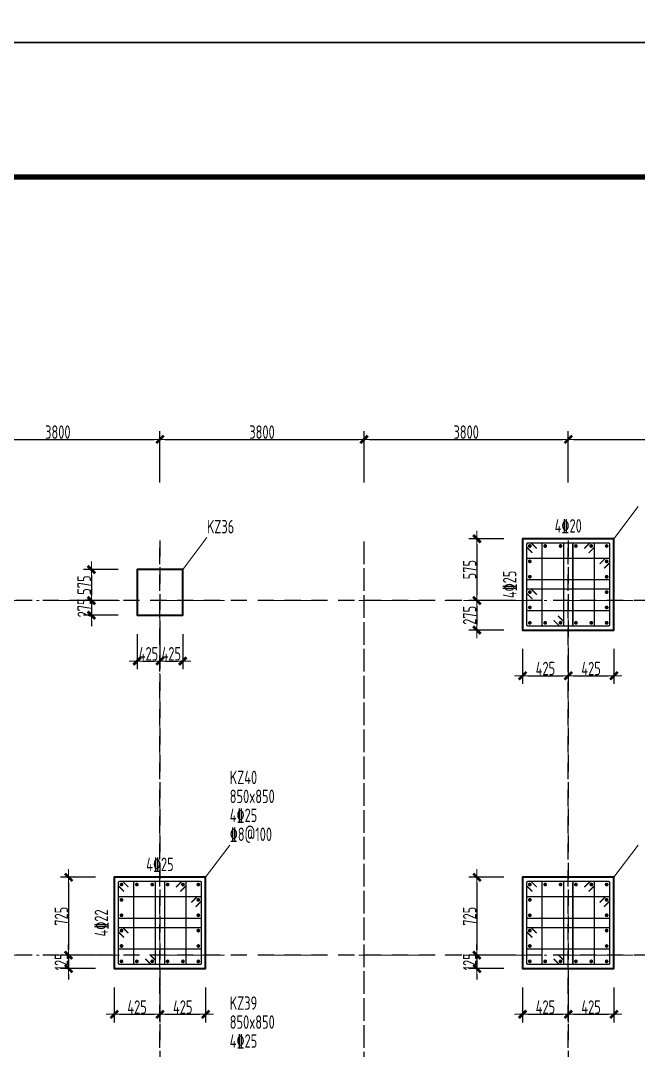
# Model space of a CAD drawing. Header units: millimetres. Extents: x 539196 to 807275, y 431843 to 1156631.
# Drawn here: x 632275 to 643774, y 749487 to 768652 of the extents above; entities that cross this region are included whole.
import ezdxf
from ezdxf.enums import TextEntityAlignment as Align

# ---------------------------------------------------------------- set-up
doc = ezdxf.new("R2010")
doc.units = ezdxf.units.MM
doc.header["$MEASUREMENT"] = 0
for name, pattern in [('DOTE', [2.42, 2, -0.2, 0.02, -0.2]), ('点划线', [1850, 1200, -300, 50, -300]), ('虚线', [500, 300, -200])]:
    doc.linetypes.add(name, pattern=pattern)
doc.layers.add('DOTE', color=1, linetype='DOTE')
doc.layers.add('PUB_TITLE', color=4, linetype='Continuous')
for name, color, linetype, lineweight in [('柱原位标注', 7, 'Continuous', 18), ('柱尺寸标注', 3, 'Continuous', 18), ('柱标注引线', 2, 'Continuous', 18), ('柱箍筋', 1, 'Continuous', 25), ('柱纵筋', 1, 'Continuous', 70), ('柱集中标注', 2, 'Continuous', 18), ('砼柱', 2, 'Continuous', 35), ('网格', 9, '点划线', 18), ('轴线标注', 3, 'Continuous', 18)]:
    doc.layers.add(name, color=color, linetype=linetype, lineweight=lineweight)
doc.styles.add('样式 1_yjk_yjk', font='yjkeng.shx', dxfattribs={"width": 0.7, "bigfont": 'yjkchn.shx'})
doc.dimstyles.new('盈建科结构_yjk_yjk', dxfattribs={"dimscale": 100, "dimtxt": 2.5, "dimasz": 1, "dimexe": 1.5, "dimexo": 0.625, "dimgap": 0.1, "dimtad": 1, "dimdec": 0, "dimrnd": 1, "dimzin": 0, "dimdsep": 46, "dimtxsty": '样式 1_yjk_yjk', "dimblk": '_yjkbk', "dimblk1": 'ARCHTICK', "dimblk2": 'ARCHTICK', "dimcen": 0.09, "dimadec": 0, "dimazin": 0, "dimtfac": 1, "dimtdec": 4, "dimtix": 1, "dimtmove": 2, "dimatfit": 3, "dimfxl": 0, "dimtolj": 1, "dimtzin": 0, "dimarcsym": 0})

# ---------------------------------------------------------------- blocks, each defined once
blk = doc.blocks.new('_yjkbk')
blk.add_line((-1, 0), (1.5, 0))
blk.add_lwpolyline([(-0.7, -0.7, 0.5, 0.5, 0), (0.7, 0.7, 0.5, 0.5, 0)], format="xyseb")
blk = doc.blocks.new('*D2473')
at = {"layer": 'Defpoints', "color": 0}
for p in [(634018, 751009), (634868, 751009), (634868, 750159)]:
    blk.add_point(p, dxfattribs=at)
at = {"layer": '柱尺寸标注', "color": 0, "lineweight": -2}
for p, q in [((634018, 750659), (634018, 750009)), ((634868, 750659), (634868, 750009)), ((634118, 750159), (634768, 750159))]:
    blk.add_line(p, q, dxfattribs=at)
at = {"layer": '柱尺寸标注', "color": 0, "lineweight": -2, "xscale": 100, "yscale": 100, "zscale": 100, "rotation": 180}
blk.add_blockref('_yjkbk', (634018, 750159), dxfattribs=at)
at = {"layer": '柱尺寸标注', "color": 0, "lineweight": -2, "xscale": 100, "yscale": 100, "zscale": 100}
blk.add_blockref('_yjkbk', (634868, 750159), dxfattribs=at)
at = {"layer": '柱尺寸标注', "color": 0, "insert": (634443, 750294), "char_height": 250, "attachment_point": 5, "style": '样式 1_yjk_yjk'}
blk.add_mtext('\\A1;425', dxfattribs=at)
blk = doc.blocks.new('_ARCHTICK')
at = {"color": 0, "linetype": 'ByBlock', "const_width": 0.15}
blk.add_lwpolyline([(-0.5, -0.5), (0.5, 0.5)], dxfattribs=at)
blk = doc.blocks.new('*D2474')
at = {"layer": 'Defpoints', "color": 0}
for p in [(634868, 751009), (635718, 751009), (635718, 750159)]:
    blk.add_point(p, dxfattribs=at)
at = {"layer": '柱尺寸标注', "color": 0, "lineweight": -2}
for p, q in [((634868, 750659), (634868, 750009)), ((635718, 750659), (635718, 750009)), ((634968, 750159), (635618, 750159))]:
    blk.add_line(p, q, dxfattribs=at)
at = {"layer": '柱尺寸标注', "color": 0, "lineweight": -2, "xscale": 100, "yscale": 100, "zscale": 100, "rotation": 180}
blk.add_blockref('_yjkbk', (634868, 750159), dxfattribs=at)
at = {"layer": '柱尺寸标注', "color": 0, "lineweight": -2, "xscale": 100, "yscale": 100, "zscale": 100}
blk.add_blockref('_yjkbk', (635718, 750159), dxfattribs=at)
at = {"layer": '柱尺寸标注', "color": 0, "insert": (635293, 750294), "char_height": 250, "attachment_point": 5, "style": '样式 1_yjk_yjk'}
blk.add_mtext('\\A1;425', dxfattribs=at)
blk = doc.blocks.new('*D2475')
at = {"layer": 'Defpoints', "color": 0}
for p in [(634018, 752709), (633168, 751259), (634018, 751259)]:
    blk.add_point(p, dxfattribs=at)
at = {"layer": '柱尺寸标注', "color": 0, "lineweight": -2}
for p, q in [((633668, 752709), (633018, 752709)), ((633168, 752609), (633168, 751359)), ((633668, 751259), (633018, 751259))]:
    blk.add_line(p, q, dxfattribs=at)
at = {"layer": '柱尺寸标注', "color": 0, "lineweight": -2, "xscale": 100, "yscale": 100, "zscale": 100}
for p, rotation in [((633168, 752709), 90), ((633168, 751259), 270)]:
    blk.add_blockref('_yjkbk', p, dxfattribs=dict(at, rotation=rotation))
at = {"layer": '柱尺寸标注', "color": 0, "insert": (633033, 751984), "char_height": 250, "attachment_point": 5, "rotation": 90, "style": '样式 1_yjk_yjk'}
blk.add_mtext('\\A1;725', dxfattribs=at)
blk = doc.blocks.new('*D2476')
at = {"layer": 'Defpoints', "color": 0}
for p in [(634018, 751259), (633168, 751009), (634018, 751009)]:
    blk.add_point(p, dxfattribs=at)
at = {"layer": '柱尺寸标注', "color": 0, "lineweight": -2}
for p, q in [((633168, 751359), (633168, 751459)), ((633668, 751259), (633018, 751259)), ((633168, 751259), (633168, 751009)), ((633668, 751009), (633018, 751009)), ((633168, 750909), (633168, 750809))]:
    blk.add_line(p, q, dxfattribs=at)
at = {"layer": '柱尺寸标注', "color": 0, "lineweight": -2, "xscale": 100, "yscale": 100, "zscale": 100}
for p, rotation in [((633168, 751259), 270), ((633168, 751009), 90)]:
    blk.add_blockref('_yjkbk', p, dxfattribs=dict(at, rotation=rotation))
at = {"layer": '柱尺寸标注', "color": 0, "insert": (633033, 751134), "char_height": 250, "attachment_point": 5, "rotation": 90, "style": '样式 1_yjk_yjk'}
blk.add_mtext('\\A1;125', dxfattribs=at)
blk = doc.blocks.new('*D2477')
at = {"layer": 'Defpoints', "color": 0}
for p in [(634443, 757584), (634868, 757584), (634868, 756734)]:
    blk.add_point(p, dxfattribs=at)
at = {"layer": '柱尺寸标注', "color": 0, "lineweight": -2}
for p, q in [((634443, 757234), (634443, 756584)), ((634868, 757234), (634868, 756584)), ((634543, 756734), (634768, 756734))]:
    blk.add_line(p, q, dxfattribs=at)
at = {"layer": '柱尺寸标注', "color": 0, "lineweight": -2, "xscale": 100, "yscale": 100, "zscale": 100, "rotation": 180}
blk.add_blockref('_yjkbk', (634443, 756734), dxfattribs=at)
at = {"layer": '柱尺寸标注', "color": 0, "lineweight": -2, "xscale": 100, "yscale": 100, "zscale": 100}
blk.add_blockref('_yjkbk', (634868, 756734), dxfattribs=at)
at = {"layer": '柱尺寸标注', "color": 0, "insert": (634655, 756869), "char_height": 250, "attachment_point": 5, "style": '样式 1_yjk_yjk'}
blk.add_mtext('\\A1;425', dxfattribs=at)
blk = doc.blocks.new('*D2478')
at = {"layer": 'Defpoints', "color": 0}
for p in [(634868, 757584), (635293, 757584), (635293, 756734)]:
    blk.add_point(p, dxfattribs=at)
at = {"layer": '柱尺寸标注', "color": 0, "lineweight": -2}
for p, q in [((634868, 757234), (634868, 756584)), ((635293, 757234), (635293, 756584)), ((634968, 756734), (635193, 756734))]:
    blk.add_line(p, q, dxfattribs=at)
at = {"layer": '柱尺寸标注', "color": 0, "lineweight": -2, "xscale": 100, "yscale": 100, "zscale": 100, "rotation": 180}
blk.add_blockref('_yjkbk', (634868, 756734), dxfattribs=at)
at = {"layer": '柱尺寸标注', "color": 0, "lineweight": -2, "xscale": 100, "yscale": 100, "zscale": 100}
blk.add_blockref('_yjkbk', (635293, 756734), dxfattribs=at)
at = {"layer": '柱尺寸标注', "color": 0, "insert": (635080, 756869), "char_height": 250, "attachment_point": 5, "style": '样式 1_yjk_yjk'}
blk.add_mtext('\\A1;425', dxfattribs=at)
blk = doc.blocks.new('*D2479')
at = {"layer": 'Defpoints', "color": 0}
for p in [(634443, 758434), (633593, 757859), (634443, 757859)]:
    blk.add_point(p, dxfattribs=at)
at = {"layer": '柱尺寸标注', "color": 0, "lineweight": -2}
for p, q in [((634093, 758434), (633443, 758434)), ((633593, 758334), (633593, 757959)), ((634093, 757859), (633443, 757859))]:
    blk.add_line(p, q, dxfattribs=at)
at = {"layer": '柱尺寸标注', "color": 0, "lineweight": -2, "xscale": 100, "yscale": 100, "zscale": 100}
for p, rotation in [((633593, 758434), 90), ((633593, 757859), 270)]:
    blk.add_blockref('_yjkbk', p, dxfattribs=dict(at, rotation=rotation))
at = {"layer": '柱尺寸标注', "color": 0, "insert": (633458, 758147), "char_height": 250, "attachment_point": 5, "rotation": 90, "style": '样式 1_yjk_yjk'}
blk.add_mtext('\\A1;575', dxfattribs=at)
blk = doc.blocks.new('*D2480')
at = {"layer": 'Defpoints', "color": 0}
for p in [(634443, 757859), (633593, 757584), (634443, 757584)]:
    blk.add_point(p, dxfattribs=at)
at = {"layer": '柱尺寸标注', "color": 0, "lineweight": -2}
for p, q in [((633593, 757959), (633593, 758059)), ((634093, 757859), (633443, 757859)), ((633593, 757859), (633593, 757584)), ((634093, 757584), (633443, 757584)), ((633593, 757484), (633593, 757384))]:
    blk.add_line(p, q, dxfattribs=at)
at = {"layer": '柱尺寸标注', "color": 0, "lineweight": -2, "xscale": 100, "yscale": 100, "zscale": 100}
for p, rotation in [((633593, 757859), 270), ((633593, 757584), 90)]:
    blk.add_blockref('_yjkbk', p, dxfattribs=dict(at, rotation=rotation))
at = {"layer": '柱尺寸标注', "color": 0, "insert": (633458, 757722), "char_height": 250, "attachment_point": 5, "rotation": 90, "style": '样式 1_yjk_yjk'}
blk.add_mtext('\\A1;275', dxfattribs=at)
blk = doc.blocks.new('*D2489')
at = {"layer": 'Defpoints', "color": 0}
for p in [(641618, 751009), (642468, 751009), (642468, 750159)]:
    blk.add_point(p, dxfattribs=at)
at = {"layer": '柱尺寸标注', "color": 0, "lineweight": -2}
for p, q in [((641618, 750659), (641618, 750009)), ((642468, 750659), (642468, 750009)), ((641718, 750159), (642368, 750159))]:
    blk.add_line(p, q, dxfattribs=at)
at = {"layer": '柱尺寸标注', "color": 0, "lineweight": -2, "xscale": 100, "yscale": 100, "zscale": 100, "rotation": 180}
blk.add_blockref('_yjkbk', (641618, 750159), dxfattribs=at)
at = {"layer": '柱尺寸标注', "color": 0, "lineweight": -2, "xscale": 100, "yscale": 100, "zscale": 100}
blk.add_blockref('_yjkbk', (642468, 750159), dxfattribs=at)
at = {"layer": '柱尺寸标注', "color": 0, "insert": (642043, 750294), "char_height": 250, "attachment_point": 5, "style": '样式 1_yjk_yjk'}
blk.add_mtext('\\A1;425', dxfattribs=at)
blk = doc.blocks.new('*D2490')
at = {"layer": 'Defpoints', "color": 0}
for p in [(642468, 751009), (643318, 751009), (643318, 750159)]:
    blk.add_point(p, dxfattribs=at)
at = {"layer": '柱尺寸标注', "color": 0, "lineweight": -2}
for p, q in [((642468, 750659), (642468, 750009)), ((643318, 750659), (643318, 750009)), ((642568, 750159), (643218, 750159))]:
    blk.add_line(p, q, dxfattribs=at)
at = {"layer": '柱尺寸标注', "color": 0, "lineweight": -2, "xscale": 100, "yscale": 100, "zscale": 100, "rotation": 180}
blk.add_blockref('_yjkbk', (642468, 750159), dxfattribs=at)
at = {"layer": '柱尺寸标注', "color": 0, "lineweight": -2, "xscale": 100, "yscale": 100, "zscale": 100}
blk.add_blockref('_yjkbk', (643318, 750159), dxfattribs=at)
at = {"layer": '柱尺寸标注', "color": 0, "insert": (642893, 750294), "char_height": 250, "attachment_point": 5, "style": '样式 1_yjk_yjk'}
blk.add_mtext('\\A1;425', dxfattribs=at)
blk = doc.blocks.new('*D2491')
at = {"layer": 'Defpoints', "color": 0}
for p in [(641618, 752709), (640768, 751259), (641618, 751259)]:
    blk.add_point(p, dxfattribs=at)
at = {"layer": '柱尺寸标注', "color": 0, "lineweight": -2}
for p, q in [((641268, 752709), (640618, 752709)), ((640768, 752609), (640768, 751359)), ((641268, 751259), (640618, 751259))]:
    blk.add_line(p, q, dxfattribs=at)
at = {"layer": '柱尺寸标注', "color": 0, "lineweight": -2, "xscale": 100, "yscale": 100, "zscale": 100}
for p, rotation in [((640768, 752709), 90), ((640768, 751259), 270)]:
    blk.add_blockref('_yjkbk', p, dxfattribs=dict(at, rotation=rotation))
at = {"layer": '柱尺寸标注', "color": 0, "insert": (640633, 751984), "char_height": 250, "attachment_point": 5, "rotation": 90, "style": '样式 1_yjk_yjk'}
blk.add_mtext('\\A1;725', dxfattribs=at)
blk = doc.blocks.new('*D2492')
at = {"layer": 'Defpoints', "color": 0}
for p in [(641618, 751259), (640768, 751009), (641618, 751009)]:
    blk.add_point(p, dxfattribs=at)
at = {"layer": '柱尺寸标注', "color": 0, "lineweight": -2}
for p, q in [((640768, 751359), (640768, 751459)), ((641268, 751259), (640618, 751259)), ((640768, 751259), (640768, 751009)), ((641268, 751009), (640618, 751009)), ((640768, 750909), (640768, 750809))]:
    blk.add_line(p, q, dxfattribs=at)
at = {"layer": '柱尺寸标注', "color": 0, "lineweight": -2, "xscale": 100, "yscale": 100, "zscale": 100}
for p, rotation in [((640768, 751259), 270), ((640768, 751009), 90)]:
    blk.add_blockref('_yjkbk', p, dxfattribs=dict(at, rotation=rotation))
at = {"layer": '柱尺寸标注', "color": 0, "insert": (640633, 751134), "char_height": 250, "attachment_point": 5, "rotation": 90, "style": '样式 1_yjk_yjk'}
blk.add_mtext('\\A1;125', dxfattribs=at)
blk = doc.blocks.new('*D2493')
at = {"layer": 'Defpoints', "color": 0}
for p in [(641618, 757309), (642468, 757309), (642468, 756459)]:
    blk.add_point(p, dxfattribs=at)
at = {"layer": '柱尺寸标注', "color": 0, "lineweight": -2}
for p, q in [((641618, 756959), (641618, 756309)), ((642468, 756959), (642468, 756309)), ((641718, 756459), (642368, 756459))]:
    blk.add_line(p, q, dxfattribs=at)
at = {"layer": '柱尺寸标注', "color": 0, "lineweight": -2, "xscale": 100, "yscale": 100, "zscale": 100, "rotation": 180}
blk.add_blockref('_yjkbk', (641618, 756459), dxfattribs=at)
at = {"layer": '柱尺寸标注', "color": 0, "lineweight": -2, "xscale": 100, "yscale": 100, "zscale": 100}
blk.add_blockref('_yjkbk', (642468, 756459), dxfattribs=at)
at = {"layer": '柱尺寸标注', "color": 0, "insert": (642043, 756594), "char_height": 250, "attachment_point": 5, "style": '样式 1_yjk_yjk'}
blk.add_mtext('\\A1;425', dxfattribs=at)
blk = doc.blocks.new('*D2494')
at = {"layer": 'Defpoints', "color": 0}
for p in [(642468, 757309), (643318, 757309), (643318, 756459)]:
    blk.add_point(p, dxfattribs=at)
at = {"layer": '柱尺寸标注', "color": 0, "lineweight": -2}
for p, q in [((642468, 756959), (642468, 756309)), ((643318, 756959), (643318, 756309)), ((642568, 756459), (643218, 756459))]:
    blk.add_line(p, q, dxfattribs=at)
at = {"layer": '柱尺寸标注', "color": 0, "lineweight": -2, "xscale": 100, "yscale": 100, "zscale": 100, "rotation": 180}
blk.add_blockref('_yjkbk', (642468, 756459), dxfattribs=at)
at = {"layer": '柱尺寸标注', "color": 0, "lineweight": -2, "xscale": 100, "yscale": 100, "zscale": 100}
blk.add_blockref('_yjkbk', (643318, 756459), dxfattribs=at)
at = {"layer": '柱尺寸标注', "color": 0, "insert": (642893, 756594), "char_height": 250, "attachment_point": 5, "style": '样式 1_yjk_yjk'}
blk.add_mtext('\\A1;425', dxfattribs=at)
blk = doc.blocks.new('*D2495')
at = {"layer": 'Defpoints', "color": 0}
for p in [(641618, 759009), (640768, 757859), (641618, 757859)]:
    blk.add_point(p, dxfattribs=at)
at = {"layer": '柱尺寸标注', "color": 0, "lineweight": -2}
for p, q in [((641268, 759009), (640618, 759009)), ((640768, 758909), (640768, 757959)), ((641268, 757859), (640618, 757859))]:
    blk.add_line(p, q, dxfattribs=at)
at = {"layer": '柱尺寸标注', "color": 0, "lineweight": -2, "xscale": 100, "yscale": 100, "zscale": 100}
for p, rotation in [((640768, 759009), 90), ((640768, 757859), 270)]:
    blk.add_blockref('_yjkbk', p, dxfattribs=dict(at, rotation=rotation))
at = {"layer": '柱尺寸标注', "color": 0, "insert": (640633, 758434), "char_height": 250, "attachment_point": 5, "rotation": 90, "style": '样式 1_yjk_yjk'}
blk.add_mtext('\\A1;575', dxfattribs=at)
blk = doc.blocks.new('*D2496')
at = {"layer": 'Defpoints', "color": 0}
for p in [(641618, 757859), (640768, 757309), (641618, 757309)]:
    blk.add_point(p, dxfattribs=at)
at = {"layer": '柱尺寸标注', "color": 0, "lineweight": -2}
for p, q in [((641268, 757859), (640618, 757859)), ((640768, 757759), (640768, 757409)), ((641268, 757309), (640618, 757309))]:
    blk.add_line(p, q, dxfattribs=at)
at = {"layer": '柱尺寸标注', "color": 0, "lineweight": -2, "xscale": 100, "yscale": 100, "zscale": 100}
for p, rotation in [((640768, 757859), 90), ((640768, 757309), 270)]:
    blk.add_blockref('_yjkbk', p, dxfattribs=dict(at, rotation=rotation))
at = {"layer": '柱尺寸标注', "color": 0, "insert": (640633, 757584), "char_height": 250, "attachment_point": 5, "rotation": 90, "style": '样式 1_yjk_yjk'}
blk.add_mtext('\\A1;275', dxfattribs=at)
blk = doc.blocks.new('*D1025')
at = {"layer": 'Defpoints', "color": 0}
for p in [(634868, 760859), (631068, 757859), (634868, 757859)]:
    blk.add_point(p, dxfattribs=at)
at = {"layer": '轴线标注', "color": 0, "lineweight": -2}
for p, q in [((631068, 760059), (631068, 761009)), ((631168, 760859), (634768, 760859)), ((634868, 760059), (634868, 761009))]:
    blk.add_line(p, q, dxfattribs=at)
at = {"layer": '轴线标注', "color": 0, "lineweight": -2, "xscale": 100, "yscale": 100, "zscale": 100, "rotation": 180}
blk.add_blockref('_yjkbk', (631068, 760859), dxfattribs=at)
at = {"layer": '轴线标注', "color": 0, "lineweight": -2, "xscale": 100, "yscale": 100, "zscale": 100}
blk.add_blockref('_yjkbk', (634868, 760859), dxfattribs=at)
at = {"layer": '轴线标注', "color": 0, "insert": (632968, 760994), "char_height": 250, "attachment_point": 5, "style": '样式 1_yjk_yjk'}
blk.add_mtext('\\A1;3800', dxfattribs=at)
blk = doc.blocks.new('*D1027')
at = {"layer": 'Defpoints', "color": 0}
for p in [(638668, 760859), (634868, 757859), (638668, 757859)]:
    blk.add_point(p, dxfattribs=at)
at = {"layer": '轴线标注', "color": 0, "lineweight": -2}
for p, q in [((634868, 760059), (634868, 761009)), ((634968, 760859), (638568, 760859)), ((638668, 760059), (638668, 761009))]:
    blk.add_line(p, q, dxfattribs=at)
at = {"layer": '轴线标注', "color": 0, "lineweight": -2, "xscale": 100, "yscale": 100, "zscale": 100, "rotation": 180}
blk.add_blockref('_yjkbk', (634868, 760859), dxfattribs=at)
at = {"layer": '轴线标注', "color": 0, "lineweight": -2, "xscale": 100, "yscale": 100, "zscale": 100}
blk.add_blockref('_yjkbk', (638668, 760859), dxfattribs=at)
at = {"layer": '轴线标注', "color": 0, "insert": (636768, 760994), "char_height": 250, "attachment_point": 5, "style": '样式 1_yjk_yjk'}
blk.add_mtext('\\A1;3800', dxfattribs=at)
blk = doc.blocks.new('*D1029')
at = {"layer": 'Defpoints', "color": 0}
for p in [(642468, 760859), (638668, 757859), (642468, 757859)]:
    blk.add_point(p, dxfattribs=at)
at = {"layer": '轴线标注', "color": 0, "lineweight": -2}
for p, q in [((638668, 760059), (638668, 761009)), ((638768, 760859), (642368, 760859)), ((642468, 760059), (642468, 761009))]:
    blk.add_line(p, q, dxfattribs=at)
at = {"layer": '轴线标注', "color": 0, "lineweight": -2, "xscale": 100, "yscale": 100, "zscale": 100, "rotation": 180}
blk.add_blockref('_yjkbk', (638668, 760859), dxfattribs=at)
at = {"layer": '轴线标注', "color": 0, "lineweight": -2, "xscale": 100, "yscale": 100, "zscale": 100}
blk.add_blockref('_yjkbk', (642468, 760859), dxfattribs=at)
at = {"layer": '轴线标注', "color": 0, "insert": (640568, 760994), "char_height": 250, "attachment_point": 5, "style": '样式 1_yjk_yjk'}
blk.add_mtext('\\A1;3800', dxfattribs=at)
blk = doc.blocks.new('*D1031')
at = {"layer": 'Defpoints', "color": 0}
for p in [(646268, 760859), (642468, 757859), (646268, 757859)]:
    blk.add_point(p, dxfattribs=at)
at = {"layer": '轴线标注', "color": 0, "lineweight": -2}
for p, q in [((642468, 760059), (642468, 761009)), ((642568, 760859), (646168, 760859)), ((646268, 760059), (646268, 761009))]:
    blk.add_line(p, q, dxfattribs=at)
at = {"layer": '轴线标注', "color": 0, "lineweight": -2, "xscale": 100, "yscale": 100, "zscale": 100, "rotation": 180}
blk.add_blockref('_yjkbk', (642468, 760859), dxfattribs=at)
at = {"layer": '轴线标注', "color": 0, "lineweight": -2, "xscale": 100, "yscale": 100, "zscale": 100}
blk.add_blockref('_yjkbk', (646268, 760859), dxfattribs=at)
at = {"layer": '轴线标注', "color": 0, "insert": (644368, 760994), "char_height": 250, "attachment_point": 5, "style": '样式 1_yjk_yjk'}
blk.add_mtext('\\A1;3800', dxfattribs=at)
blk = doc.blocks.new('jzzw')
at = {"layer": 'DOTE', "color": 1, "linetype": '虚线'}
for p, q in [((936386, 872027), (936386, 890469)), ((936386, 890469), (936386, 834829)), ((940186, 852149), (940186, 890469)), ((940186, 872027), (940186, 890469)), ((943986, 872027), (943986, 890469)), ((943986, 890469), (943986, 834829)), ((952506, 889349), (912186, 889349)), ((952506, 889349), (912186, 889349)), ((952506, 889349), (912186, 889349)), ((952506, 889349), (912186, 889349)), ((952506, 882749), (911886, 882749))]:
    blk.add_line(p, q, dxfattribs=at)

msp = doc.modelspace()

# ---------------------------------------------------------------- linework, layer by layer
at = {"layer": 'PUB_TITLE'}
for points in [[(603402.6, 768243), (662802.6, 768243), (662802.6, 852343), (603402.6, 852343)], [(603402.6, 684143), (662802.6, 684143), (662802.6, 768243), (603402.6, 768243)]]:
    msp.add_lwpolyline(points, close=True, dxfattribs=at)
at = {"layer": 'PUB_TITLE', "const_width": 100}
msp.add_lwpolyline([(604402.6, 685143), (661802.6, 685143), (661802.6, 765743), (604402.6, 765743)], close=True, dxfattribs=at)
at = {"layer": '柱标注引线'}
for p, q in [((643317.6, 759009.2), (643767.6, 759609.2)), ((635292.6, 758434.2), (635742.6, 759034.2)), ((635717.6, 752709.2), (636167.6, 753309.2)), ((643317.6, 752709.2), (643767.6, 753309.2))]:
    msp.add_line(p, q, dxfattribs=at)
at = {"layer": '柱箍筋', "const_width": 25}
for points in [[(641881.6, 758826.5), (641783.4, 758924.8, 0.1989124), (641766.6, 758931.7), (641718.8, 758931.7, 0.4142136), (641695.1, 758908), (641695.1, 757410.5, 0.4142136), (641718.8, 757386.7), (643216.3, 757386.7, 0.4142136), (643240.1, 757410.5), (643240.1, 758908, 0.4142136), (643216.3, 758931.7), (641718.8, 758931.7, 0.4142136), (641695.1, 758908), (641695.1, 758860.2, 0.1989124), (641702, 758843.5), (641800.3, 758745.2)], [(642195.5, 757492), (642293.8, 757393.7, 0.1989124), (642310.6, 757386.7), (642358.3, 757386.7, 0.4142136), (642382.1, 757410.5), (642382.1, 758908, 0.4142136), (642358.3, 758931.7), (642004.8, 758931.7, 0.4142136), (641981.1, 758908), (641981.1, 757410.5, 0.4142136), (642004.8, 757386.7), (642358.3, 757386.7, 0.4142136), (642382.1, 757410.5), (642382.1, 757458.2, 0.1989124), (642375.1, 757475), (642276.9, 757573.3)], [(642767.5, 758826.5), (642865.8, 758924.8, -0.1989124), (642882.6, 758931.7), (642930.3, 758931.7, -0.4142136), (642954.1, 758908), (642954.1, 757410.5, -0.4142136), (642930.3, 757386.7), (642576.8, 757386.7, -0.4142136), (642553.1, 757410.5), (642553.1, 758908, -0.4142136), (642576.8, 758931.7), (642930.3, 758931.7, -0.4142136), (642954.1, 758908), (642954.1, 758860.2, -0.1989124), (642947.1, 758843.5), (642848.9, 758745.2)], [(643134.9, 758459.2), (643233.1, 758557.5, 0.1989124), (643240.1, 758574.2), (643240.1, 758622, 0.4142136), (643216.3, 758645.7), (641718.8, 758645.7, 0.4142136), (641695.1, 758622), (641695.1, 758268.5, 0.4142136), (641718.8, 758244.7), (643216.3, 758244.7, 0.4142136), (643240.1, 758268.5), (643240.1, 758622, 0.4142136), (643216.3, 758645.7), (643168.6, 758645.7, 0.1989124), (643151.8, 758638.8), (643053.5, 758540.5)], [(641800.3, 757887.2), (641702, 757985.5, -0.1989124), (641695.1, 758002.2), (641695.1, 758050, -0.4142136), (641718.8, 758073.7), (643216.3, 758073.7, -0.4142136), (643240.1, 758050), (643240.1, 757696.5, -0.4142136), (643216.3, 757672.7), (641718.8, 757672.7, -0.4142136), (641695.1, 757696.5), (641695.1, 758050, -0.4142136), (641718.8, 758073.7), (641766.6, 758073.7, -0.1989124), (641783.4, 758066.8), (641881.6, 757968.5)], [(634281.6, 752526.5), (634183.4, 752624.8, 0.1989124), (634166.6, 752631.7), (634118.8, 752631.7, 0.4142136), (634095.1, 752608), (634095.1, 751110.5, 0.4142136), (634118.8, 751086.7), (635616.3, 751086.7, 0.4142136), (635640.1, 751110.5), (635640.1, 752608, 0.4142136), (635616.3, 752631.7), (634118.8, 752631.7, 0.4142136), (634095.1, 752608), (634095.1, 752560.2, 0.1989124), (634102, 752543.5), (634200.3, 752445.2)], [(634595.5, 751192), (634693.8, 751093.7, 0.1989124), (634710.6, 751086.7), (634758.3, 751086.7, 0.4142136), (634782.1, 751110.5), (634782.1, 752608, 0.4142136), (634758.3, 752631.7), (634404.8, 752631.7, 0.4142136), (634381.1, 752608), (634381.1, 751110.5, 0.4142136), (634404.8, 751086.7), (634758.3, 751086.7, 0.4142136), (634782.1, 751110.5), (634782.1, 751158.2, 0.1989124), (634775.1, 751175), (634676.9, 751273.3)], [(635167.5, 752526.5), (635265.8, 752624.8, -0.1989124), (635282.6, 752631.7), (635330.3, 752631.7, -0.4142136), (635354.1, 752608), (635354.1, 751110.5, -0.4142136), (635330.3, 751086.7), (634976.8, 751086.7, -0.4142136), (634953.1, 751110.5), (634953.1, 752608, -0.4142136), (634976.8, 752631.7), (635330.3, 752631.7, -0.4142136), (635354.1, 752608), (635354.1, 752560.2, -0.1989124), (635347.1, 752543.5), (635248.9, 752445.2)], [(641881.6, 752526.5), (641783.4, 752624.8, 0.1989124), (641766.6, 752631.7), (641718.8, 752631.7, 0.4142136), (641695.1, 752608), (641695.1, 751110.5, 0.4142136), (641718.8, 751086.7), (643216.3, 751086.7, 0.4142136), (643240.1, 751110.5), (643240.1, 752608, 0.4142136), (643216.3, 752631.7), (641718.8, 752631.7, 0.4142136), (641695.1, 752608), (641695.1, 752560.2, 0.1989124), (641702, 752543.5), (641800.3, 752445.2)], [(642195.5, 751192), (642293.8, 751093.7, 0.1989124), (642310.6, 751086.7), (642358.3, 751086.7, 0.4142136), (642382.1, 751110.5), (642382.1, 752608, 0.4142136), (642358.3, 752631.7), (642004.8, 752631.7, 0.4142136), (641981.1, 752608), (641981.1, 751110.5, 0.4142136), (642004.8, 751086.7), (642358.3, 751086.7, 0.4142136), (642382.1, 751110.5), (642382.1, 751158.2, 0.1989124), (642375.1, 751175), (642276.9, 751273.3)], [(642767.5, 752526.5), (642865.8, 752624.8, -0.1989124), (642882.6, 752631.7), (642930.3, 752631.7, -0.4142136), (642954.1, 752608), (642954.1, 751110.5, -0.4142136), (642930.3, 751086.7), (642576.8, 751086.7, -0.4142136), (642553.1, 751110.5), (642553.1, 752608, -0.4142136), (642576.8, 752631.7), (642930.3, 752631.7, -0.4142136), (642954.1, 752608), (642954.1, 752560.2, -0.1989124), (642947.1, 752543.5), (642848.9, 752445.2)], [(635534.9, 752159.2), (635633.1, 752257.5, 0.1989124), (635640.1, 752274.2), (635640.1, 752322, 0.4142136), (635616.3, 752345.7), (634118.8, 752345.7, 0.4142136), (634095.1, 752322), (634095.1, 751968.5, 0.4142136), (634118.8, 751944.7), (635616.3, 751944.7, 0.4142136), (635640.1, 751968.5), (635640.1, 752322, 0.4142136), (635616.3, 752345.7), (635568.6, 752345.7, 0.1989124), (635551.8, 752338.8), (635453.5, 752240.5)], [(643134.9, 752159.2), (643233.1, 752257.5, 0.1989124), (643240.1, 752274.2), (643240.1, 752322, 0.4142136), (643216.3, 752345.7), (641718.8, 752345.7, 0.4142136), (641695.1, 752322), (641695.1, 751968.5, 0.4142136), (641718.8, 751944.7), (643216.3, 751944.7, 0.4142136), (643240.1, 751968.5), (643240.1, 752322, 0.4142136), (643216.3, 752345.7), (643168.6, 752345.7, 0.1989124), (643151.8, 752338.8), (643053.5, 752240.5)], [(634200.3, 751587.2), (634102, 751685.5, -0.1989124), (634095.1, 751702.2), (634095.1, 751750, -0.4142136), (634118.8, 751773.7), (635616.3, 751773.7, -0.4142136), (635640.1, 751750), (635640.1, 751396.5, -0.4142136), (635616.3, 751372.7), (634118.8, 751372.7, -0.4142136), (634095.1, 751396.5), (634095.1, 751750, -0.4142136), (634118.8, 751773.7), (634166.6, 751773.7, -0.1989124), (634183.4, 751766.8), (634281.6, 751668.5)], [(641800.3, 751587.2), (641702, 751685.5, -0.1989124), (641695.1, 751702.2), (641695.1, 751750, -0.4142136), (641718.8, 751773.7), (643216.3, 751773.7, -0.4142136), (643240.1, 751750), (643240.1, 751396.5, -0.4142136), (643216.3, 751372.7), (641718.8, 751372.7, -0.4142136), (641695.1, 751396.5), (641695.1, 751750, -0.4142136), (641718.8, 751773.7), (641766.6, 751773.7, -0.1989124), (641783.4, 751766.8), (641881.6, 751668.5)]]:
    msp.add_lwpolyline(points, format="xyb", dxfattribs=at)
at = {"layer": '柱纵筋', "const_width": 35}
for points in [[(641770.1, 758874.2, 1), (641735.1, 758874.2, 1)], [(642056.1, 758874.2, 1), (642021.1, 758874.2, 1)], [(642342.1, 758874.2, 1), (642307.1, 758874.2, 1)], [(642628.1, 758874.2, 1), (642593.1, 758874.2, 1)], [(642914.1, 758874.2, 1), (642879.1, 758874.2, 1)], [(643200.1, 758874.2, 1), (643165.1, 758874.2, 1)], [(641770.1, 758588.2, 1), (641735.1, 758588.2, 1)], [(643200.1, 758588.2, 1), (643165.1, 758588.2, 1)], [(641770.1, 758302.2, 1), (641735.1, 758302.2, 1)], [(643200.1, 758302.2, 1), (643165.1, 758302.2, 1)], [(641770.1, 758016.2, 1), (641735.1, 758016.2, 1)], [(643200.1, 758016.2, 1), (643165.1, 758016.2, 1)], [(641770.1, 757730.2, 1), (641735.1, 757730.2, 1)], [(643200.1, 757730.2, 1), (643165.1, 757730.2, 1)], [(641770.1, 757444.2, 1), (641735.1, 757444.2, 1)], [(642056.1, 757444.2, 1), (642021.1, 757444.2, 1)], [(642342.1, 757444.2, 1), (642307.1, 757444.2, 1)], [(642628.1, 757444.2, 1), (642593.1, 757444.2, 1)], [(642914.1, 757444.2, 1), (642879.1, 757444.2, 1)], [(643200.1, 757444.2, 1), (643165.1, 757444.2, 1)], [(634170.1, 752574.2, 1), (634135.1, 752574.2, 1)], [(634456.1, 752574.2, 1), (634421.1, 752574.2, 1)], [(634742.1, 752574.2, 1), (634707.1, 752574.2, 1)], [(635028.1, 752574.2, 1), (634993.1, 752574.2, 1)], [(635314.1, 752574.2, 1), (635279.1, 752574.2, 1)], [(635600.1, 752574.2, 1), (635565.1, 752574.2, 1)], [(641770.1, 752574.2, 1), (641735.1, 752574.2, 1)], [(642056.1, 752574.2, 1), (642021.1, 752574.2, 1)], [(642342.1, 752574.2, 1), (642307.1, 752574.2, 1)], [(642628.1, 752574.2, 1), (642593.1, 752574.2, 1)], [(642914.1, 752574.2, 1), (642879.1, 752574.2, 1)], [(643200.1, 752574.2, 1), (643165.1, 752574.2, 1)], [(634170.1, 752288.2, 1), (634135.1, 752288.2, 1)], [(635600.1, 752288.2, 1), (635565.1, 752288.2, 1)], [(641770.1, 752288.2, 1), (641735.1, 752288.2, 1)], [(643200.1, 752288.2, 1), (643165.1, 752288.2, 1)], [(634170.1, 752002.2, 1), (634135.1, 752002.2, 1)], [(635600.1, 752002.2, 1), (635565.1, 752002.2, 1)], [(641770.1, 752002.2, 1), (641735.1, 752002.2, 1)], [(643200.1, 752002.2, 1), (643165.1, 752002.2, 1)], [(634170.1, 751716.2, 1), (634135.1, 751716.2, 1)], [(635600.1, 751716.2, 1), (635565.1, 751716.2, 1)], [(641770.1, 751716.2, 1), (641735.1, 751716.2, 1)], [(643200.1, 751716.2, 1), (643165.1, 751716.2, 1)], [(634170.1, 751430.2, 1), (634135.1, 751430.2, 1)], [(635600.1, 751430.2, 1), (635565.1, 751430.2, 1)], [(641770.1, 751430.2, 1), (641735.1, 751430.2, 1)], [(643200.1, 751430.2, 1), (643165.1, 751430.2, 1)], [(634170.1, 751144.2, 1), (634135.1, 751144.2, 1)], [(634456.1, 751144.2, 1), (634421.1, 751144.2, 1)], [(634742.1, 751144.2, 1), (634707.1, 751144.2, 1)], [(635028.1, 751144.2, 1), (634993.1, 751144.2, 1)], [(635314.1, 751144.2, 1), (635279.1, 751144.2, 1)], [(635600.1, 751144.2, 1), (635565.1, 751144.2, 1)], [(641770.1, 751144.2, 1), (641735.1, 751144.2, 1)], [(642056.1, 751144.2, 1), (642021.1, 751144.2, 1)], [(642342.1, 751144.2, 1), (642307.1, 751144.2, 1)], [(642628.1, 751144.2, 1), (642593.1, 751144.2, 1)], [(642914.1, 751144.2, 1), (642879.1, 751144.2, 1)], [(643200.1, 751144.2, 1), (643165.1, 751144.2, 1)]]:
    msp.add_lwpolyline(points, format="xyb", close=True, dxfattribs=at)
at = {"layer": '砼柱'}
for points in [[(643317.6, 759009.2), (641617.6, 759009.2), (641617.6, 757309.2), (643317.6, 757309.2)], [(635292.6, 758434.2), (634442.6, 758434.2), (634442.6, 757584.2), (635292.6, 757584.2)], [(635717.6, 752709.2), (634017.6, 752709.2), (634017.6, 751009.2), (635717.6, 751009.2)], [(643317.6, 752709.2), (641617.6, 752709.2), (641617.6, 751009.2), (643317.6, 751009.2)]]:
    msp.add_lwpolyline(points, close=True, dxfattribs=at)
at = {"layer": '网格'}
for p, q in [((631067.6, 757859.2), (634867.6, 757859.2)), ((634867.6, 751259.2), (634867.6, 757859.2)), ((634867.6, 757859.2), (638667.6, 757859.2)), ((638667.6, 757859.2), (642467.6, 757859.2)), ((642467.6, 751259.2), (642467.6, 757859.2)), ((642467.6, 757859.2), (646267.6, 757859.2)), ((631067.6, 751259.2), (634867.6, 751259.2)), ((634867.6, 748259.2), (634867.6, 751259.2)), ((634867.6, 751259.2), (638667.6, 751259.2)), ((638667.6, 751259.2), (642467.6, 751259.2)), ((642467.6, 748259.2), (642467.6, 751259.2)), ((642467.6, 751259.2), (646267.6, 751259.2))]:
    msp.add_line(p, q, dxfattribs=at)

# ---------------------------------------------------------------- block references
msp.add_blockref('jzzw', (-301518.2, -131489.7))

# ---------------------------------------------------------------- texts
at = {"layer": '柱原位标注', "linetype": 'Continuous', "style": '样式 1_yjk_yjk', "width": 0.7}
for s, p in [('4\x8420', (642467.6, 759049.2)), ('4\x8425', (634867.6, 752749.2))]:
    msp.add_text(s, height=250, dxfattribs=at).set_placement(p, align=Align.BOTTOM_CENTER)
for s, p in [('4\x8425', (641577.6, 758159.2)), ('4\x8422', (633977.6, 751859.2))]:
    msp.add_text(s, height=250, rotation=90, dxfattribs=at).set_placement(p, align=Align.BOTTOM_CENTER)
at = {"layer": '柱集中标注', "linetype": 'Continuous', "style": '样式 1_yjk_yjk', "width": 0.7}
for s, p in [('KZ36', (635742.6, 759034.2)), ('KZ40', (636167.6, 754367.5)), ('850x850', (636167.6, 754014.7)), ('4\x8425', (636167.6, 753662)), ('\x848@100', (636167.6, 753309.2)), ('KZ39', (636167.6, 750167.5)), ('850x850', (636167.6, 749814.7)), ('4\x8425', (636167.6, 749462))]:
    msp.add_text(s, height=250, dxfattribs=at).set_placement(p, align=Align.BOTTOM_LEFT)

# ---------------------------------------------------------------- dimensions: what is measured, and where the dimension line sits
at = {"layer": '柱尺寸标注'}
for p1, p2, override, picture, middle in [((641617.6, 759009.2), (641617.6, 757859.2), {"dimscale": 100, "dimtxt": 2.5, "dimasz": 1, "dimexe": 1.5, "dimexo": 3.5, "dimgap": 0.1, "dimtad": 1, "dimlfac": 0.5, "dimrnd": 5, "dimdle": 0, "dimfxlon": 0}, '*D2495', (640632.6, 758434.2)), ((634442.6, 758434.2), (634442.6, 757859.2), {"dimscale": 100, "dimtxt": 2.5, "dimasz": 1, "dimexe": 1.5, "dimexo": 3.5, "dimgap": 0.1, "dimtad": 1, "dimlfac": 1, "dimrnd": 5, "dimdle": 0, "dimfxlon": 0}, '*D2479', (633457.6, 758146.7)), ((634442.6, 757859.2), (634442.6, 757584.2), {"dimscale": 100, "dimtxt": 2.5, "dimasz": 1, "dimexe": 1.5, "dimexo": 3.5, "dimgap": 0.1, "dimtad": 1, "dimlfac": 1, "dimrnd": 5, "dimdle": 0, "dimfxlon": 0}, '*D2480', (633457.6, 757721.7)), ((641617.6, 757859.2), (641617.6, 757309.2), {"dimscale": 100, "dimtxt": 2.5, "dimasz": 1, "dimexe": 1.5, "dimexo": 3.5, "dimgap": 0.1, "dimtad": 1, "dimlfac": 0.5, "dimrnd": 5, "dimdle": 0, "dimfxlon": 0}, '*D2496', (640632.6, 757584.2)), ((634442.6, 757584.2), (634867.6, 757584.2), {"dimscale": 100, "dimtxt": 2.5, "dimasz": 1, "dimexe": 1.5, "dimexo": 3.5, "dimgap": 0.1, "dimtad": 1, "dimlfac": 1, "dimrnd": 5, "dimdle": 0, "dimfxlon": 0}, '*D2477', (634655.1, 756869.2)), ((634867.6, 757584.2), (635292.6, 757584.2), {"dimscale": 100, "dimtxt": 2.5, "dimasz": 1, "dimexe": 1.5, "dimexo": 3.5, "dimgap": 0.1, "dimtad": 1, "dimlfac": 1, "dimrnd": 5, "dimdle": 0, "dimfxlon": 0}, '*D2478', (635080.1, 756869.2)), ((641617.6, 757309.2), (642467.6, 757309.2), {"dimscale": 100, "dimtxt": 2.5, "dimasz": 1, "dimexe": 1.5, "dimexo": 3.5, "dimgap": 0.1, "dimtad": 1, "dimlfac": 0.5, "dimrnd": 5, "dimdle": 0, "dimfxlon": 0}, '*D2493', (642042.6, 756594.2)), ((642467.6, 757309.2), (643317.6, 757309.2), {"dimscale": 100, "dimtxt": 2.5, "dimasz": 1, "dimexe": 1.5, "dimexo": 3.5, "dimgap": 0.1, "dimtad": 1, "dimlfac": 0.5, "dimrnd": 5, "dimdle": 0, "dimfxlon": 0}, '*D2494', (642892.6, 756594.2)), ((634017.6, 752709.2), (634017.6, 751259.2), {"dimscale": 100, "dimtxt": 2.5, "dimasz": 1, "dimexe": 1.5, "dimexo": 3.5, "dimgap": 0.1, "dimtad": 1, "dimlfac": 0.5, "dimrnd": 5, "dimdle": 0, "dimfxlon": 0}, '*D2475', (633032.6, 751984.2)), ((641617.6, 752709.2), (641617.6, 751259.2), {"dimscale": 100, "dimtxt": 2.5, "dimasz": 1, "dimexe": 1.5, "dimexo": 3.5, "dimgap": 0.1, "dimtad": 1, "dimlfac": 0.5, "dimrnd": 5, "dimdle": 0, "dimfxlon": 0}, '*D2491', (640632.6, 751984.2)), ((634017.6, 751259.2), (634017.6, 751009.2), {"dimscale": 100, "dimtxt": 2.5, "dimasz": 1, "dimexe": 1.5, "dimexo": 3.5, "dimgap": 0.1, "dimtad": 1, "dimlfac": 0.5, "dimrnd": 5, "dimdle": 0, "dimfxlon": 0}, '*D2476', (633032.6, 751134.2)), ((641617.6, 751259.2), (641617.6, 751009.2), {"dimscale": 100, "dimtxt": 2.5, "dimasz": 1, "dimexe": 1.5, "dimexo": 3.5, "dimgap": 0.1, "dimtad": 1, "dimlfac": 0.5, "dimrnd": 5, "dimdle": 0, "dimfxlon": 0}, '*D2492', (640632.6, 751134.2)), ((634017.6, 751009.2), (634867.6, 751009.2), {"dimscale": 100, "dimtxt": 2.5, "dimasz": 1, "dimexe": 1.5, "dimexo": 3.5, "dimgap": 0.1, "dimtad": 1, "dimlfac": 0.5, "dimrnd": 5, "dimdle": 0, "dimfxlon": 0}, '*D2473', (634442.6, 750294.2)), ((634867.6, 751009.2), (635717.6, 751009.2), {"dimscale": 100, "dimtxt": 2.5, "dimasz": 1, "dimexe": 1.5, "dimexo": 3.5, "dimgap": 0.1, "dimtad": 1, "dimlfac": 0.5, "dimrnd": 5, "dimdle": 0, "dimfxlon": 0}, '*D2474', (635292.6, 750294.2)), ((641617.6, 751009.2), (642467.6, 751009.2), {"dimscale": 100, "dimtxt": 2.5, "dimasz": 1, "dimexe": 1.5, "dimexo": 3.5, "dimgap": 0.1, "dimtad": 1, "dimlfac": 0.5, "dimrnd": 5, "dimdle": 0, "dimfxlon": 0}, '*D2489', (642042.6, 750294.2)), ((642467.6, 751009.2), (643317.6, 751009.2), {"dimscale": 100, "dimtxt": 2.5, "dimasz": 1, "dimexe": 1.5, "dimexo": 3.5, "dimgap": 0.1, "dimtad": 1, "dimlfac": 0.5, "dimrnd": 5, "dimdle": 0, "dimfxlon": 0}, '*D2490', (642892.6, 750294.2))]:
    dim = msp.add_aligned_dim(p1=p1, p2=p2, distance=-850, dimstyle='盈建科结构_yjk_yjk', override=override, dxfattribs=at)
    dim.commit()
    dim.dimension.update_dxf_attribs({"geometry": picture, "text_midpoint": middle})
at = {"layer": '轴线标注'}
for p1, p2, picture, middle in [((631067.6, 757859.2), (634867.6, 757859.2), '*D1025', (632967.6, 760994.2)), ((634867.6, 757859.2), (638667.6, 757859.2), '*D1027', (636767.6, 760994.2)), ((638667.6, 757859.2), (642467.6, 757859.2), '*D1029', (640567.6, 760994.2)), ((642467.6, 757859.2), (646267.6, 757859.2), '*D1031', (644367.6, 760994.2))]:
    dim = msp.add_aligned_dim(p1=p1, p2=p2, distance=3000, dimstyle='盈建科结构_yjk_yjk', override={"dimscale": 100, "dimtxt": 2.5, "dimasz": 1, "dimexe": 1.5, "dimexo": 22, "dimgap": 0.1, "dimtad": 1, "dimlfac": 1, "dimrnd": 5, "dimdle": 0, "dimfxlon": 0}, dxfattribs=at)
    dim.commit()
    dim.dimension.update_dxf_attribs({"geometry": picture, "text_midpoint": middle})

doc.saveas('drawing.dxf')
